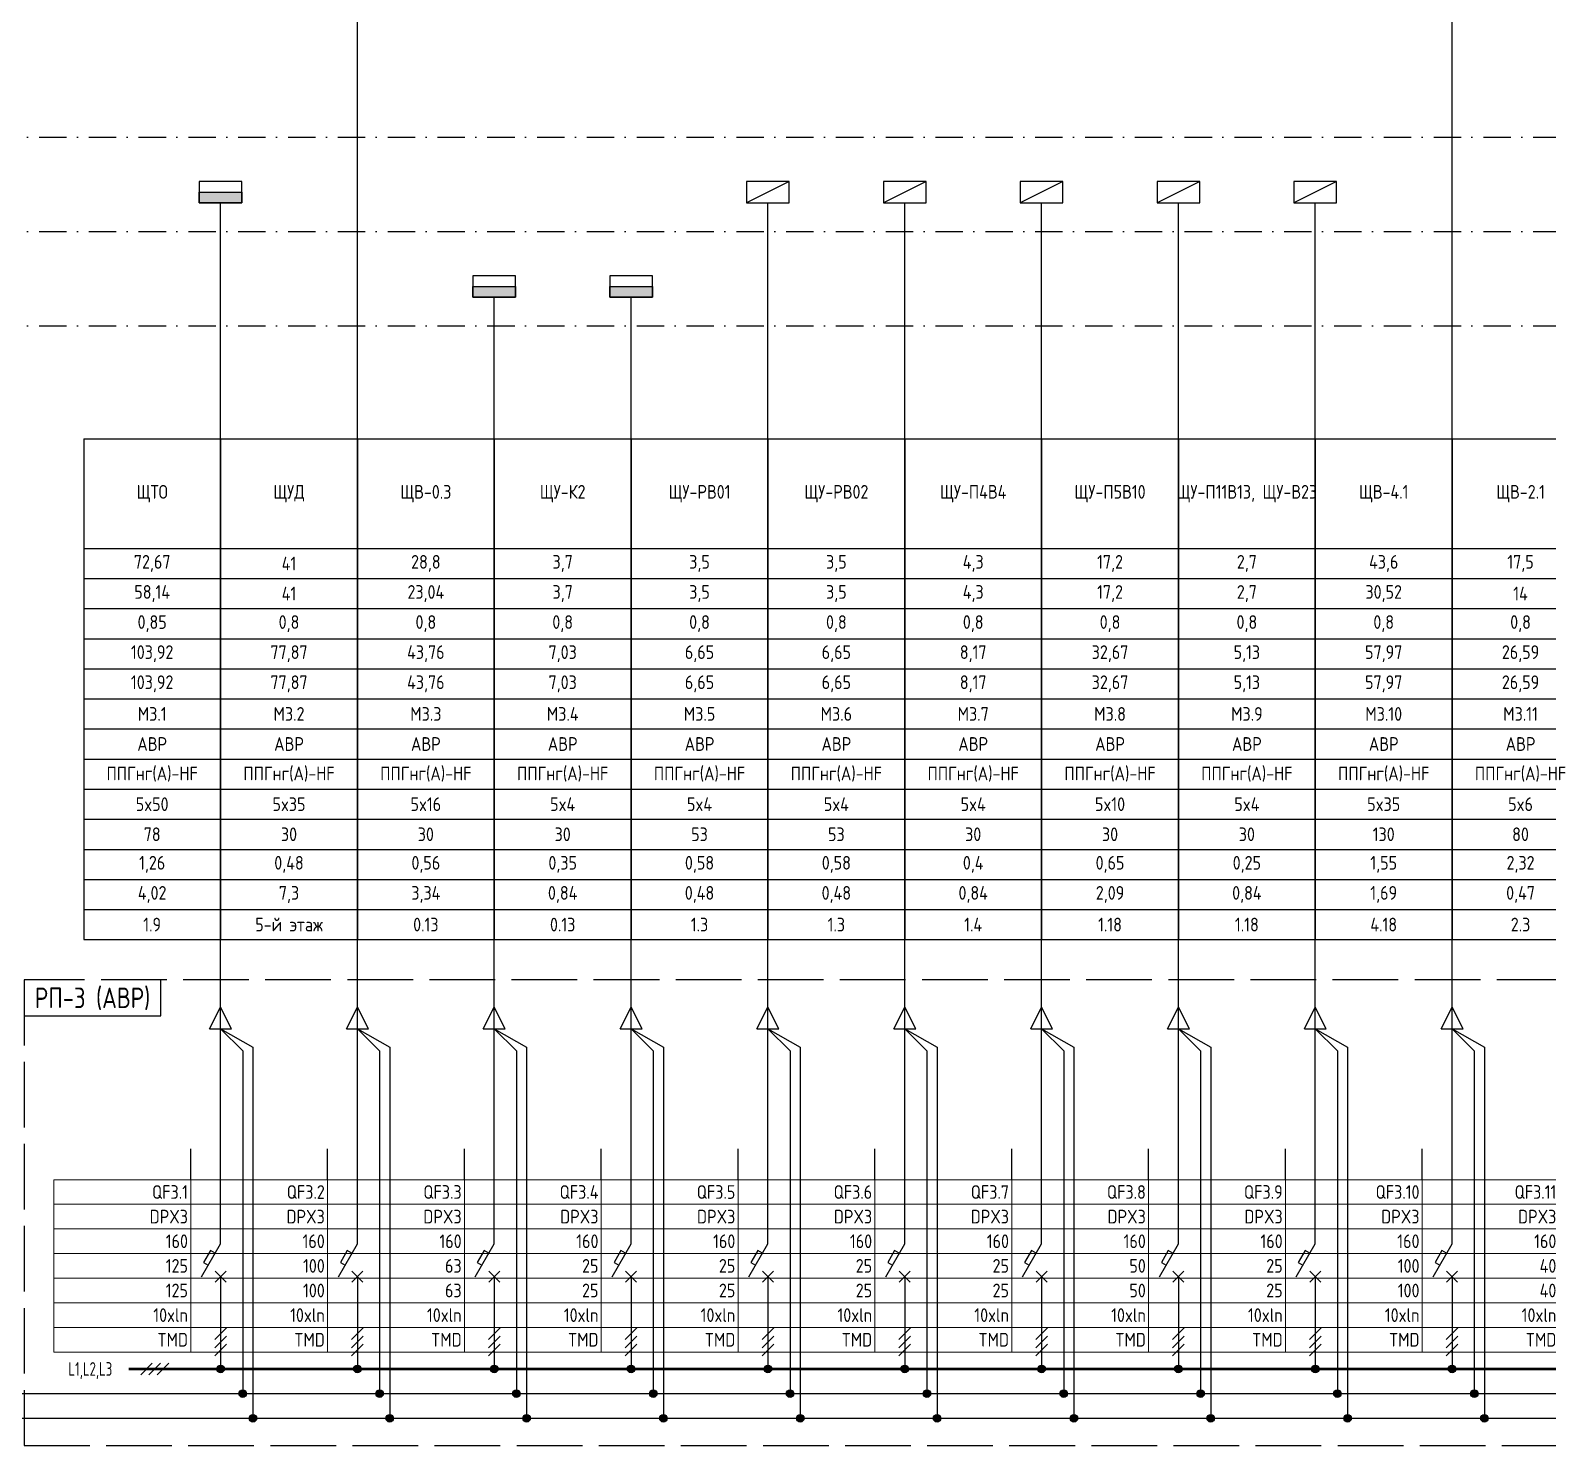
# Model space of a CAD drawing. Header units: millimetres. Extents: x -1221 to 2392, y 143 to 1021.
# Drawn here: x 1422 to 1699.2, y 502.7 to 761 of the extents above; entities that cross this region are included whole.
import ezdxf
from ezdxf.enums import TextEntityAlignment as Align

# ---------------------------------------------------------------- set-up
doc = ezdxf.new("R2010")
doc.units = ezdxf.units.MM
doc.header["$MEASUREMENT"] = 0
doc.linetypes.add('ACAD_ISO02W100', pattern=[15, 12, -3])
doc.linetypes.add('Штрихпунктирная 5 х 2 мм', pattern=[9, 5, -2, 0, -2])
doc.layers.get('Defpoints').update_dxf_attribs({"color": 6})
for name, color, linetype in [('ACM 0.05mm', 1, 'Continuous'), ('ACM 0.35mm', 5, 'Continuous'), ('ACM Text', 7, 'Continuous'), ('EM_Схема L', 7, 'Continuous'), ('EM_Схема N', 4, 'Continuous'), ('EM_Схема PE', 4, 'Continuous'), ('EM_Щиты', 7, 'Continuous')]:
    doc.layers.add(name, color=color, linetype=linetype)
doc.styles.add('EOM', font='isocpeur.ttf', dxfattribs={"width": 0.85})
doc.styles.add('IKEA_TEXT_STYLE_1', font='simplex.shx', dxfattribs={"width": 0.65})
doc.styles.add('Надписи', font='isocpeur.ttf', dxfattribs={"width": 0.85})

# ---------------------------------------------------------------- blocks, each defined once
blk = doc.blocks.new('*U15')
at = {"ltscale": 100}
for points in [[(0, -0.75), (1775.89, -0.75)], [(0, -5.25), (1775.89, -5.25)]]:
    blk.add_lwpolyline(points, dxfattribs=at)
blk = doc.blocks.new('*T11')
at = {"layer": 'ACM Text', "color": 2, "linetype": 'ByBlock', "lineweight": -2, "transparency": 16777216}
for p, q in [((0, 0), (400, 0)), ((0, 0), (0, -91.5)), ((25, 0), (25, -91.5)), ((50, 0), (50, -91.5)), ((75, 0), (75, -91.5)), ((100, 0), (100, -91.5)), ((125, 0), (125, -91.5)), ((150, 0), (150, -91.5)), ((175, 0), (175, -91.5)), ((200, 0), (200, -91.5)), ((225, 0), (225, -91.5)), ((250, 0), (250, -91.5)), ((275, 0), (275, -91.5)), ((300, 0), (300, -91.5)), ((325, 0), (325, -91.5)), ((350, 0), (350, -91.5)), ((375, 0), (375, -91.5)), ((400, 0), (400, -91.5)), ((0, -20), (400, -20)), ((0, -25.5), (400, -25.5)), ((0, -31), (400, -31)), ((0, -36.5), (400, -36.5)), ((0, -42), (400, -42)), ((0, -47.5), (400, -47.5)), ((0, -53), (400, -53)), ((0, -58.5), (400, -58.5)), ((0, -64), (400, -64)), ((0, -69.5), (400, -69.5)), ((0, -75), (400, -75)), ((0, -80.5), (400, -80.5)), ((0, -86), (400, -86)), ((0, -91.5), (400, -91.5))]:
    blk.add_line(p, q, dxfattribs=at)
at = {"layer": 'ACM Text', "transparency": 16777216, "char_height": 2.5, "width": 24.88, "attachment_point": 5, "style": 'Надписи'}
for s, insert in [('{\\fISOCPEUR|b0|i0|c0;ЩТО', (12.5, -10)), ('{\\fISOCPEUR|b0|i0|c0;ЩУД', (37.5, -10)), ('{\\fISOCPEUR|b0|i0|c0;ЩВ-0.3', (62.5, -10)), ('{\\fISOCPEUR|b0|i0|c0;ЩУ-К2', (87.5, -10)), ('{\\fISOCPEUR|b0|i0|c0;ЩУ-РВ01', (112.5, -10)), ('{\\fISOCPEUR|b0|i0|c0;ЩУ-РВ02', (137.5, -10)), ('{\\fISOCPEUR|b0|i0|c0;ЩУ-П4В4', (162.5, -10)), ('{\\fISOCPEUR|b0|i0|c0;ЩУ-П5В10', (187.5, -10)), ('{\\fISOCPEUR|b0|i0|c0;ЩУ-П11В13, ЩУ-В23', (212.5, -10)), ('{\\fISOCPEUR|b0|i0|c0;ЩВ-4.1', (237.5, -10)), ('{\\fISOCPEUR|b0|i0|c0;ЩВ-2.1', (262.5, -10)), ('{\\fISOCPEUR|b0|i0|c0;ЩВ-2.2', (287.5, -10)), ('{\\fISOCPEUR|b0|i0|c0;ЩВП', (312.5, -10)), ('{\\fISOCPEUR|b0|i0|c0;Резерв', (337.5, -10)), ('{\\fISOCPEUR|b0|i0|c0;Резерв', (362.5, -10)), ('{\\fISOCPEUR|b0|i0|c0;Резерв', (387.5, -10)), ('{\\fISOCPEUR|b0|i0|c0;72,67', (12.5, -22.75)), ('{\\fISOCPEUR|b0|i0|c0;41', (37.5, -22.75)), ('{\\fISOCPEUR|b0|i0|c0;28,8', (62.5, -22.75)), ('{\\fISOCPEUR|b0|i0|c0;3,7', (87.5, -22.75)), ('{\\fISOCPEUR|b0|i0|c0;3,5', (112.5, -22.75)), ('{\\fISOCPEUR|b0|i0|c0;3,5', (137.5, -22.75)), ('{\\fISOCPEUR|b0|i0|c0;4,3', (162.5, -22.75)), ('{\\fISOCPEUR|b0|i0|c0;17,2', (187.5, -22.75)), ('{\\fISOCPEUR|b0|i0|c0;2,7', (212.5, -22.75)), ('{\\fISOCPEUR|b0|i0|c0;43,6', (237.5, -22.75)), ('{\\fISOCPEUR|b0|i0|c0;17,5', (262.5, -22.75)), ('{\\fISOCPEUR|b0|i0|c0;25,7', (287.5, -22.75)), ('{\\fISOCPEUR|b0|i0|c0;9,6', (312.5, -22.75)), ('{\\fISOCPEUR|b0|i0|c0; ', (337.5, -22.75)), ('{\\fISOCPEUR|b0|i0|c0; ', (362.5, -22.75)), ('{\\fISOCPEUR|b0|i0|c0; ', (387.5, -22.75)), ('{\\fISOCPEUR|b0|i0|c0;58,14', (12.5, -28.25)), ('{\\fISOCPEUR|b0|i0|c0;41', (37.5, -28.25)), ('{\\fISOCPEUR|b0|i0|c0;23,04', (62.5, -28.25)), ('{\\fISOCPEUR|b0|i0|c0;3,7', (87.5, -28.25)), ('{\\fISOCPEUR|b0|i0|c0;3,5', (112.5, -28.25)), ('{\\fISOCPEUR|b0|i0|c0;3,5', (137.5, -28.25)), ('{\\fISOCPEUR|b0|i0|c0;4,3', (162.5, -28.25)), ('{\\fISOCPEUR|b0|i0|c0;17,2', (187.5, -28.25)), ('{\\fISOCPEUR|b0|i0|c0;2,7', (212.5, -28.25)), ('{\\fISOCPEUR|b0|i0|c0;30,52', (237.5, -28.25)), ('{\\fISOCPEUR|b0|i0|c0;14', (262.5, -28.25)), ('{\\fISOCPEUR|b0|i0|c0;17,99', (287.5, -28.25)), ('{\\fISOCPEUR|b0|i0|c0;9,6', (312.5, -28.25)), ('{\\fISOCPEUR|b0|i0|c0; ', (337.5, -28.25)), ('{\\fISOCPEUR|b0|i0|c0; ', (362.5, -28.25)), ('{\\fISOCPEUR|b0|i0|c0; ', (387.5, -28.25)), ('{\\fISOCPEUR|b0|i0|c0;0,85', (12.5, -33.75)), ('{\\fISOCPEUR|b0|i0|c0;0,8', (37.5, -33.75)), ('{\\fISOCPEUR|b0|i0|c0;0,8', (62.5, -33.75)), ('{\\fISOCPEUR|b0|i0|c0;0,8', (87.5, -33.75)), ('{\\fISOCPEUR|b0|i0|c0;0,8', (112.5, -33.75)), ('{\\fISOCPEUR|b0|i0|c0;0,8', (137.5, -33.75)), ('{\\fISOCPEUR|b0|i0|c0;0,8', (162.5, -33.75)), ('{\\fISOCPEUR|b0|i0|c0;0,8', (187.5, -33.75)), ('{\\fISOCPEUR|b0|i0|c0;0,8', (212.5, -33.75)), ('{\\fISOCPEUR|b0|i0|c0;0,8', (237.5, -33.75)), ('{\\fISOCPEUR|b0|i0|c0;0,8', (262.5, -33.75)), ('{\\fISOCPEUR|b0|i0|c0;0,8', (287.5, -33.75)), ('{\\fISOCPEUR|b0|i0|c0;0,9', (312.5, -33.75)), ('{\\fISOCPEUR|b0|i0|c0; ', (337.5, -33.75)), ('{\\fISOCPEUR|b0|i0|c0; ', (362.5, -33.75)), ('{\\fISOCPEUR|b0|i0|c0; ', (387.5, -33.75)), ('{\\fISOCPEUR|b0|i0|c0;103,92', (12.5, -39.25)), ('{\\fISOCPEUR|b0|i0|c0;77,87', (37.5, -39.25)), ('{\\fISOCPEUR|b0|i0|c0;43,76', (62.5, -39.25)), ('{\\fISOCPEUR|b0|i0|c0;7,03', (87.5, -39.25)), ('{\\fISOCPEUR|b0|i0|c0;6,65', (112.5, -39.25)), ('{\\fISOCPEUR|b0|i0|c0;6,65', (137.5, -39.25)), ('{\\fISOCPEUR|b0|i0|c0;8,17', (162.5, -39.25)), ('{\\fISOCPEUR|b0|i0|c0;32,67', (187.5, -39.25)), ('{\\fISOCPEUR|b0|i0|c0;5,13', (212.5, -39.25)), ('{\\fISOCPEUR|b0|i0|c0;57,97', (237.5, -39.25)), ('{\\fISOCPEUR|b0|i0|c0;26,59', (262.5, -39.25)), ('{\\fISOCPEUR|b0|i0|c0;34,17', (287.5, -39.25)), ('{\\fISOCPEUR|b0|i0|c0;16,21', (312.5, -39.25)), ('{\\fISOCPEUR|b0|i0|c0; ', (337.5, -39.25)), ('{\\fISOCPEUR|b0|i0|c0; ', (362.5, -39.25)), ('{\\fISOCPEUR|b0|i0|c0; ', (387.5, -39.25)), ('{\\fISOCPEUR|b0|i0|c0;103,92', (12.5, -44.75)), ('{\\fISOCPEUR|b0|i0|c0;77,87', (37.5, -44.75)), ('{\\fISOCPEUR|b0|i0|c0;43,76', (62.5, -44.75)), ('{\\fISOCPEUR|b0|i0|c0;7,03', (87.5, -44.75)), ('{\\fISOCPEUR|b0|i0|c0;6,65', (112.5, -44.75)), ('{\\fISOCPEUR|b0|i0|c0;6,65', (137.5, -44.75)), ('{\\fISOCPEUR|b0|i0|c0;8,17', (162.5, -44.75)), ('{\\fISOCPEUR|b0|i0|c0;32,67', (187.5, -44.75)), ('{\\fISOCPEUR|b0|i0|c0;5,13', (212.5, -44.75)), ('{\\fISOCPEUR|b0|i0|c0;57,97', (237.5, -44.75)), ('{\\fISOCPEUR|b0|i0|c0;26,59', (262.5, -44.75)), ('{\\fISOCPEUR|b0|i0|c0;34,17', (287.5, -44.75)), ('{\\fISOCPEUR|b0|i0|c0;16,21', (312.5, -44.75)), ('{\\fISOCPEUR|b0|i0|c0; ', (337.5, -44.75)), ('{\\fISOCPEUR|b0|i0|c0; ', (362.5, -44.75)), ('{\\fISOCPEUR|b0|i0|c0; ', (387.5, -44.75)), ('{\\fISOCPEUR|b0|i0|c0;М3.1', (12.5, -50.25)), ('{\\fISOCPEUR|b0|i0|c0;М3.2', (37.5, -50.25)), ('{\\fISOCPEUR|b0|i0|c0;М3.3', (62.5, -50.25)), ('{\\fISOCPEUR|b0|i0|c0;М3.4', (87.5, -50.25)), ('{\\fISOCPEUR|b0|i0|c0;М3.5', (112.5, -50.25)), ('{\\fISOCPEUR|b0|i0|c0;М3.6', (137.5, -50.25)), ('{\\fISOCPEUR|b0|i0|c0;М3.7', (162.5, -50.25)), ('{\\fISOCPEUR|b0|i0|c0;М3.8', (187.5, -50.25)), ('{\\fISOCPEUR|b0|i0|c0;М3.9', (212.5, -50.25)), ('{\\fISOCPEUR|b0|i0|c0;М3.10', (237.5, -50.25)), ('{\\fISOCPEUR|b0|i0|c0;М3.11', (262.5, -50.25)), ('{\\fISOCPEUR|b0|i0|c0;М3.12', (287.5, -50.25)), ('{\\fISOCPEUR|b0|i0|c0;М3.13', (312.5, -50.25)), ('{\\fISOCPEUR|b0|i0|c0; ', (337.5, -50.25)), ('{\\fISOCPEUR|b0|i0|c0; ', (362.5, -50.25)), ('{\\fISOCPEUR|b0|i0|c0; ', (387.5, -50.25)), ('{\\fISOCPEUR|b0|i0|c0;АВР', (12.5, -55.75)), ('{\\fISOCPEUR|b0|i0|c0;АВР', (37.5, -55.75)), ('{\\fISOCPEUR|b0|i0|c0;АВР', (62.5, -55.75)), ('{\\fISOCPEUR|b0|i0|c0;АВР', (87.5, -55.75)), ('{\\fISOCPEUR|b0|i0|c0;АВР', (112.5, -55.75)), ('{\\fISOCPEUR|b0|i0|c0;АВР', (137.5, -55.75)), ('{\\fISOCPEUR|b0|i0|c0;АВР', (162.5, -55.75)), ('{\\fISOCPEUR|b0|i0|c0;АВР', (187.5, -55.75)), ('{\\fISOCPEUR|b0|i0|c0;АВР', (212.5, -55.75)), ('{\\fISOCPEUR|b0|i0|c0;АВР', (237.5, -55.75)), ('{\\fISOCPEUR|b0|i0|c0;АВР', (262.5, -55.75)), ('{\\fISOCPEUR|b0|i0|c0;АВР', (287.5, -55.75)), ('{\\fISOCPEUR|b0|i0|c0;АВР', (312.5, -55.75)), ('{\\fISOCPEUR|b0|i0|c0;АВР', (337.5, -55.75)), ('{\\fISOCPEUR|b0|i0|c0;АВР', (362.5, -55.75)), ('{\\fISOCPEUR|b0|i0|c0;АВР', (387.5, -55.75)), ('{\\fISOCPEUR|b0|i0|c0;ППГнг(А)-HF', (12.5, -61.25)), ('{\\fISOCPEUR|b0|i0|c0;ППГнг(А)-HF', (37.5, -61.25)), ('{\\fISOCPEUR|b0|i0|c0;ППГнг(А)-HF', (62.5, -61.25)), ('{\\fISOCPEUR|b0|i0|c0;ППГнг(А)-HF', (87.5, -61.25)), ('{\\fISOCPEUR|b0|i0|c0;ППГнг(А)-HF', (112.5, -61.25)), ('{\\fISOCPEUR|b0|i0|c0;ППГнг(А)-HF', (137.5, -61.25)), ('{\\fISOCPEUR|b0|i0|c0;ППГнг(А)-HF', (162.5, -61.25)), ('{\\fISOCPEUR|b0|i0|c0;ППГнг(А)-HF', (187.5, -61.25)), ('{\\fISOCPEUR|b0|i0|c0;ППГнг(А)-HF', (212.5, -61.25)), ('{\\fISOCPEUR|b0|i0|c0;ППГнг(А)-HF', (237.5, -61.25)), ('{\\fISOCPEUR|b0|i0|c0;ППГнг(А)-HF', (262.5, -61.25)), ('{\\fISOCPEUR|b0|i0|c0;ППГнг(А)-HF', (287.5, -61.25)), ('{\\fISOCPEUR|b0|i0|c0;ППГнг(А)-HF', (312.5, -61.25)), ('{\\fISOCPEUR|b0|i0|c0; ', (337.5, -61.25)), ('{\\fISOCPEUR|b0|i0|c0; ', (362.5, -61.25)), ('{\\fISOCPEUR|b0|i0|c0; ', (387.5, -61.25)), ('{\\fISOCPEUR|b0|i0|c0;5x50', (12.5, -66.75)), ('{\\fISOCPEUR|b0|i0|c0;5x35', (37.5, -66.75)), ('{\\fISOCPEUR|b0|i0|c0;5x16', (62.5, -66.75)), ('{\\fISOCPEUR|b0|i0|c0;5x4', (87.5, -66.75)), ('{\\fISOCPEUR|b0|i0|c0;5x4', (112.5, -66.75)), ('{\\fISOCPEUR|b0|i0|c0;5x4', (137.5, -66.75)), ('{\\fISOCPEUR|b0|i0|c0;5x4', (162.5, -66.75)), ('{\\fISOCPEUR|b0|i0|c0;5x10', (187.5, -66.75)), ('{\\fISOCPEUR|b0|i0|c0;5x4', (212.5, -66.75)), ('{\\fISOCPEUR|b0|i0|c0;5x35', (237.5, -66.75)), ('{\\fISOCPEUR|b0|i0|c0;5x6', (262.5, -66.75)), ('{\\fISOCPEUR|b0|i0|c0;5x25', (287.5, -66.75)), ('{\\fISOCPEUR|b0|i0|c0;5x6', (312.5, -66.75)), ('{\\fISOCPEUR|b0|i0|c0; ', (337.5, -66.75)), ('{\\fISOCPEUR|b0|i0|c0; ', (362.5, -66.75)), ('{\\fISOCPEUR|b0|i0|c0; ', (387.5, -66.75)), ('{\\fISOCPEUR|b0|i0|c0;78', (12.5, -72.25)), ('{\\fISOCPEUR|b0|i0|c0;30', (37.5, -72.25)), ('{\\fISOCPEUR|b0|i0|c0;30', (62.5, -72.25)), ('{\\fISOCPEUR|b0|i0|c0;30', (87.5, -72.25)), ('{\\fISOCPEUR|b0|i0|c0;53', (112.5, -72.25)), ('{\\fISOCPEUR|b0|i0|c0;53', (137.5, -72.25)), ('{\\fISOCPEUR|b0|i0|c0;30', (162.5, -72.25)), ('{\\fISOCPEUR|b0|i0|c0;30', (187.5, -72.25)), ('{\\fISOCPEUR|b0|i0|c0;30', (212.5, -72.25)), ('{\\fISOCPEUR|b0|i0|c0;130', (237.5, -72.25)), ('{\\fISOCPEUR|b0|i0|c0;80', (262.5, -72.25)), ('{\\fISOCPEUR|b0|i0|c0;80', (287.5, -72.25)), ('{\\fISOCPEUR|b0|i0|c0;30', (312.5, -72.25)), ('{\\fISOCPEUR|b0|i0|c0; ', (337.5, -72.25)), ('{\\fISOCPEUR|b0|i0|c0; ', (362.5, -72.25)), ('{\\fISOCPEUR|b0|i0|c0; ', (387.5, -72.25)), ('{\\fISOCPEUR|b0|i0|c0;1,26', (12.5, -77.75)), ('{\\fISOCPEUR|b0|i0|c0;0,48', (37.5, -77.75)), ('{\\fISOCPEUR|b0|i0|c0;0,56', (62.5, -77.75)), ('{\\fISOCPEUR|b0|i0|c0;0,35', (87.5, -77.75)), ('{\\fISOCPEUR|b0|i0|c0;0,58', (112.5, -77.75)), ('{\\fISOCPEUR|b0|i0|c0;0,58', (137.5, -77.75)), ('{\\fISOCPEUR|b0|i0|c0;0,4', (162.5, -77.75)), ('{\\fISOCPEUR|b0|i0|c0;0,65', (187.5, -77.75)), ('{\\fISOCPEUR|b0|i0|c0;0,25', (212.5, -77.75)), ('{\\fISOCPEUR|b0|i0|c0;1,55', (237.5, -77.75)), ('{\\fISOCPEUR|b0|i0|c0;2,32', (262.5, -77.75)), ('{\\fISOCPEUR|b0|i0|c0;0,76', (287.5, -77.75)), ('{\\fISOCPEUR|b0|i0|c0;0,6', (312.5, -77.75)), ('{\\fISOCPEUR|b0|i0|c0; ', (337.5, -77.75)), ('{\\fISOCPEUR|b0|i0|c0; ', (362.5, -77.75)), ('{\\fISOCPEUR|b0|i0|c0; ', (387.5, -77.75)), ('{\\fISOCPEUR|b0|i0|c0;4,02', (12.5, -83.25)), ('{\\fISOCPEUR|b0|i0|c0;7,3', (37.5, -83.25)), ('{\\fISOCPEUR|b0|i0|c0;3,34', (62.5, -83.25)), ('{\\fISOCPEUR|b0|i0|c0;0,84', (87.5, -83.25)), ('{\\fISOCPEUR|b0|i0|c0;0,48', (112.5, -83.25)), ('{\\fISOCPEUR|b0|i0|c0;0,48', (137.5, -83.25)), ('{\\fISOCPEUR|b0|i0|c0;0,84', (162.5, -83.25)), ('{\\fISOCPEUR|b0|i0|c0;2,09', (187.5, -83.25)), ('{\\fISOCPEUR|b0|i0|c0;0,84', (212.5, -83.25)), ('{\\fISOCPEUR|b0|i0|c0;1,69', (237.5, -83.25)), ('{\\fISOCPEUR|b0|i0|c0;0,47', (262.5, -83.25)), ('{\\fISOCPEUR|b0|i0|c0;1,96', (287.5, -83.25)), ('{\\fISOCPEUR|b0|i0|c0;1,26', (312.5, -83.25)), ('{\\fISOCPEUR|b0|i0|c0; ', (337.5, -83.25)), ('{\\fISOCPEUR|b0|i0|c0; ', (362.5, -83.25)), ('{\\fISOCPEUR|b0|i0|c0; ', (387.5, -83.25)), ('{\\fISOCPEUR|b0|i0|c0;1.9', (12.5, -88.75)), ('{\\fISOCPEUR|b0|i0|c0;5-й этаж', (37.5, -88.75)), ('{\\fISOCPEUR|b0|i0|c0;0.13', (62.5, -88.75)), ('{\\fISOCPEUR|b0|i0|c0;0.13', (87.5, -88.75)), ('{\\fISOCPEUR|b0|i0|c0;1.3', (112.5, -88.75)), ('{\\fISOCPEUR|b0|i0|c0;1.3', (137.5, -88.75)), ('{\\fISOCPEUR|b0|i0|c0;1.4', (162.5, -88.75)), ('{\\fISOCPEUR|b0|i0|c0;1.18', (187.5, -88.75)), ('{\\fISOCPEUR|b0|i0|c0;1.18', (212.5, -88.75)), ('{\\fISOCPEUR|b0|i0|c0;4.18', (237.5, -88.75)), ('{\\fISOCPEUR|b0|i0|c0;2.3', (262.5, -88.75)), ('{\\fISOCPEUR|b0|i0|c0;2.3', (287.5, -88.75)), ('{\\fISOCPEUR|b0|i0|c0;0.12', (312.5, -88.75)), ('{\\fISOCPEUR|b0|i0|c0;Резер6', (337.5, -88.75)), ('{\\fISOCPEUR|b0|i0|c0;Резер6', (362.5, -88.75)), ('{\\fISOCPEUR|b0|i0|c0;Резер6', (387.5, -88.75))]:
    blk.add_mtext(s, dxfattribs=dict(at, insert=insert))
blk = doc.blocks.new('*U14')
at = {"ltscale": 100, "const_width": 0.5}
blk.add_lwpolyline([(0, -0.75), (400.89, -0.75)], dxfattribs=at)
at = {"layer": 'ACM 0.35mm'}
for points in [[(4.32, 0.31), (2.19, -1.81)], [(5.82, 0.31), (3.69, -1.81)], [(7.32, 0.31), (5.19, -1.81)]]:
    blk.add_lwpolyline(points, dxfattribs=at)
blk = doc.blocks.new('*U19')
at = {"linetype": 'Continuous'}
h = blk.add_hatch(color=256, dxfattribs=at)
h.dxf.hatch_style = 1
h.paths.add_polyline_path([(-3.9, 1.95), (-3.9, 0), (3.9, 0), (3.9, 1.95)])
for points in [[(-3.9, 0), (3.9, 0), (3.9, 3.9), (-3.9, 3.9)], [(-3.9, 1.95), (3.9, 1.95), (3.9, 0), (-3.9, 0)]]:
    blk.add_lwpolyline(points, close=True, dxfattribs=at)
blk = doc.blocks.new('*T21')
at = {"layer": 'Defpoints', "color": 8, "linetype": 'ByBlock', "lineweight": 0, "transparency": 16777216}
for p, q in [((0, 0), (400, 0)), ((0, 0), (0, -31.5)), ((25, 0), (25, -31.5)), ((50, 0), (50, -31.5)), ((75, 0), (75, -31.5)), ((100, 0), (100, -31.5)), ((125, 0), (125, -31.5)), ((150, 0), (150, -31.5)), ((175, 0), (175, -31.5)), ((200, 0), (200, -31.5)), ((225, 0), (225, -31.5)), ((250, 0), (250, -31.5)), ((275, 0), (275, -31.5)), ((300, 0), (300, -31.5)), ((325, 0), (325, -31.5)), ((350, 0), (350, -31.5)), ((375, 0), (375, -31.5)), ((400, 0), (400, -31.5)), ((0, -4.5), (400, -4.5)), ((0, -9), (400, -9)), ((0, -13.5), (400, -13.5)), ((0, -18), (400, -18)), ((0, -22.5), (400, -22.5)), ((0, -27), (400, -27)), ((0, -31.5), (400, -31.5))]:
    blk.add_line(p, q, dxfattribs=at)
at = {"layer": 'ACM Text', "transparency": 16777216, "char_height": 2.5, "width": 24, "attachment_point": 6, "style": 'Надписи'}
for s, insert in [('{\\fISOCPEUR|b0|i0|c0;QF3.1', (24.5, -2.25)), ('{\\fISOCPEUR|b0|i0|c0;QF3.2', (49.5, -2.25)), ('{\\fISOCPEUR|b0|i0|c0;QF3.3', (74.5, -2.25)), ('{\\fISOCPEUR|b0|i0|c0;QF3.4', (99.5, -2.25)), ('{\\fISOCPEUR|b0|i0|c0;QF3.5', (124.5, -2.25)), ('{\\fISOCPEUR|b0|i0|c0;QF3.6', (149.5, -2.25)), ('{\\fISOCPEUR|b0|i0|c0;QF3.7', (174.5, -2.25)), ('{\\fISOCPEUR|b0|i0|c0;QF3.8', (199.5, -2.25)), ('{\\fISOCPEUR|b0|i0|c0;QF3.9', (224.5, -2.25)), ('{\\fISOCPEUR|b0|i0|c0;QF3.10', (249.5, -2.25)), ('{\\fISOCPEUR|b0|i0|c0;QF3.11', (274.5, -2.25)), ('{\\fISOCPEUR|b0|i0|c0;QF3.12', (299.5, -2.25)), ('{\\fISOCPEUR|b0|i0|c0;QF3.13', (324.5, -2.25)), ('{\\fISOCPEUR|b0|i0|c0;QF3.14', (349.5, -2.25)), ('{\\fISOCPEUR|b0|i0|c0;QF3.15', (374.5, -2.25)), ('{\\fISOCPEUR|b0|i0|c0;QF3.16', (399.5, -2.25)), ('{\\fISOCPEUR|b0|i0|c0;DPX3', (24.5, -6.75)), ('{\\fISOCPEUR|b0|i0|c0;DPX3', (49.5, -6.75)), ('{\\fISOCPEUR|b0|i0|c0;DPX3', (74.5, -6.75)), ('{\\fISOCPEUR|b0|i0|c0;DPX3', (99.5, -6.75)), ('{\\fISOCPEUR|b0|i0|c0;DPX3', (124.5, -6.75)), ('{\\fISOCPEUR|b0|i0|c0;DPX3', (149.5, -6.75)), ('{\\fISOCPEUR|b0|i0|c0;DPX3', (174.5, -6.75)), ('{\\fISOCPEUR|b0|i0|c0;DPX3', (199.5, -6.75)), ('{\\fISOCPEUR|b0|i0|c0;DPX3', (224.5, -6.75)), ('{\\fISOCPEUR|b0|i0|c0;DPX3', (249.5, -6.75)), ('{\\fISOCPEUR|b0|i0|c0;DPX3', (274.5, -6.75)), ('{\\fISOCPEUR|b0|i0|c0;DPX3', (299.5, -6.75)), ('{\\fISOCPEUR|b0|i0|c0;DPX3', (324.5, -6.75)), ('{\\fISOCPEUR|b0|i0|c0;DPX3', (349.5, -6.75)), ('{\\fISOCPEUR|b0|i0|c0;DPX3', (374.5, -6.75)), ('{\\fISOCPEUR|b0|i0|c0;DPX3', (399.5, -6.75)), ('{\\fISOCPEUR|b0|i0|c0;160', (24.5, -11.25)), ('{\\fISOCPEUR|b0|i0|c0;160', (49.5, -11.25)), ('{\\fISOCPEUR|b0|i0|c0;160', (74.5, -11.25)), ('{\\fISOCPEUR|b0|i0|c0;160', (99.5, -11.25)), ('{\\fISOCPEUR|b0|i0|c0;160', (124.5, -11.25)), ('{\\fISOCPEUR|b0|i0|c0;160', (149.5, -11.25)), ('{\\fISOCPEUR|b0|i0|c0;160', (174.5, -11.25)), ('{\\fISOCPEUR|b0|i0|c0;160', (199.5, -11.25)), ('{\\fISOCPEUR|b0|i0|c0;160', (224.5, -11.25)), ('{\\fISOCPEUR|b0|i0|c0;160', (249.5, -11.25)), ('{\\fISOCPEUR|b0|i0|c0;160', (274.5, -11.25)), ('{\\fISOCPEUR|b0|i0|c0;160', (299.5, -11.25)), ('{\\fISOCPEUR|b0|i0|c0;160', (324.5, -11.25)), ('{\\fISOCPEUR|b0|i0|c0;160', (349.5, -11.25)), ('{\\fISOCPEUR|b0|i0|c0;160', (374.5, -11.25)), ('{\\fISOCPEUR|b0|i0|c0;160', (399.5, -11.25)), ('{\\fISOCPEUR|b0|i0|c0;125', (24.5, -15.75)), ('{\\fISOCPEUR|b0|i0|c0;100', (49.5, -15.75)), ('{\\fISOCPEUR|b0|i0|c0;63', (74.5, -15.75)), ('{\\fISOCPEUR|b0|i0|c0;25', (99.5, -15.75)), ('{\\fISOCPEUR|b0|i0|c0;25', (124.5, -15.75)), ('{\\fISOCPEUR|b0|i0|c0;25', (149.5, -15.75)), ('{\\fISOCPEUR|b0|i0|c0;25', (174.5, -15.75)), ('{\\fISOCPEUR|b0|i0|c0;50', (199.5, -15.75)), ('{\\fISOCPEUR|b0|i0|c0;25', (224.5, -15.75)), ('{\\fISOCPEUR|b0|i0|c0;100', (249.5, -15.75)), ('{\\fISOCPEUR|b0|i0|c0;40', (274.5, -15.75)), ('{\\fISOCPEUR|b0|i0|c0;80', (299.5, -15.75)), ('{\\fISOCPEUR|b0|i0|c0;40', (324.5, -15.75)), ('{\\fISOCPEUR|b0|i0|c0;40', (349.5, -15.75)), ('{\\fISOCPEUR|b0|i0|c0;40', (374.5, -15.75)), ('{\\fISOCPEUR|b0|i0|c0;125', (399.5, -15.75)), ('{\\fISOCPEUR|b0|i0|c0;125', (24.5, -20.25)), ('{\\fISOCPEUR|b0|i0|c0;100', (49.5, -20.25)), ('{\\fISOCPEUR|b0|i0|c0;63', (74.5, -20.25)), ('{\\fISOCPEUR|b0|i0|c0;25', (99.5, -20.25)), ('{\\fISOCPEUR|b0|i0|c0;25', (124.5, -20.25)), ('{\\fISOCPEUR|b0|i0|c0;25', (149.5, -20.25)), ('{\\fISOCPEUR|b0|i0|c0;25', (174.5, -20.25)), ('{\\fISOCPEUR|b0|i0|c0;50', (199.5, -20.25)), ('{\\fISOCPEUR|b0|i0|c0;25', (224.5, -20.25)), ('{\\fISOCPEUR|b0|i0|c0;100', (249.5, -20.25)), ('{\\fISOCPEUR|b0|i0|c0;40', (274.5, -20.25)), ('{\\fISOCPEUR|b0|i0|c0;80', (299.5, -20.25)), ('{\\fISOCPEUR|b0|i0|c0;40', (324.5, -20.25)), ('{\\fISOCPEUR|b0|i0|c0;40', (349.5, -20.25)), ('{\\fISOCPEUR|b0|i0|c0;40', (374.5, -20.25)), ('{\\fISOCPEUR|b0|i0|c0;125', (399.5, -20.25)), ('{\\fISOCPEUR|b0|i0|c0;10xln', (24.5, -24.75)), ('{\\fISOCPEUR|b0|i0|c0;10xln', (49.5, -24.75)), ('{\\fISOCPEUR|b0|i0|c0;10xln', (74.5, -24.75)), ('{\\fISOCPEUR|b0|i0|c0;10xln', (99.5, -24.75)), ('{\\fISOCPEUR|b0|i0|c0;10xln', (124.5, -24.75)), ('{\\fISOCPEUR|b0|i0|c0;10xln', (149.5, -24.75)), ('{\\fISOCPEUR|b0|i0|c0;10xln', (174.5, -24.75)), ('{\\fISOCPEUR|b0|i0|c0;10xln', (199.5, -24.75)), ('{\\fISOCPEUR|b0|i0|c0;10xln', (224.5, -24.75)), ('{\\fISOCPEUR|b0|i0|c0;10xln', (249.5, -24.75)), ('{\\fISOCPEUR|b0|i0|c0;10xln', (274.5, -24.75)), ('{\\fISOCPEUR|b0|i0|c0;10xln', (299.5, -24.75)), ('{\\fISOCPEUR|b0|i0|c0;10xln', (324.5, -24.75)), ('{\\fISOCPEUR|b0|i0|c0;10xln', (349.5, -24.75)), ('{\\fISOCPEUR|b0|i0|c0;10xln', (374.5, -24.75)), ('{\\fISOCPEUR|b0|i0|c0;10xln', (399.5, -24.75)), ('{\\fISOCPEUR|b0|i0|c0;TMD', (24.5, -29.25)), ('{\\fISOCPEUR|b0|i0|c0;TMD', (49.5, -29.25)), ('{\\fISOCPEUR|b0|i0|c0;TMD', (74.5, -29.25)), ('{\\fISOCPEUR|b0|i0|c0;TMD', (99.5, -29.25)), ('{\\fISOCPEUR|b0|i0|c0;TMD', (124.5, -29.25)), ('{\\fISOCPEUR|b0|i0|c0;TMD', (149.5, -29.25)), ('{\\fISOCPEUR|b0|i0|c0;TMD', (174.5, -29.25)), ('{\\fISOCPEUR|b0|i0|c0;TMD', (199.5, -29.25)), ('{\\fISOCPEUR|b0|i0|c0;TMD', (224.5, -29.25)), ('{\\fISOCPEUR|b0|i0|c0;TMD', (249.5, -29.25)), ('{\\fISOCPEUR|b0|i0|c0;TMD', (274.5, -29.25)), ('{\\fISOCPEUR|b0|i0|c0;TMD', (299.5, -29.25)), ('{\\fISOCPEUR|b0|i0|c0;TMD', (324.5, -29.25)), ('{\\fISOCPEUR|b0|i0|c0;TMD', (349.5, -29.25)), ('{\\fISOCPEUR|b0|i0|c0;TMD', (374.5, -29.25)), ('{\\fISOCPEUR|b0|i0|c0;TMD', (399.5, -29.25))]:
    blk.add_mtext(s, dxfattribs=dict(at, insert=insert))
blk = doc.blocks.new('*U23')
h = blk.add_hatch(color=256)
h.dxf.hatch_style = 1
edge = h.paths.add_edge_path()
edge.add_arc((0, 0), 0.7, 0, 360)
for p, q in [((0, 22.87), (0, 38.55)), ((-3.48, 16.86), (0, 22.87)), ((-1.87, 21.64), (-3.12, 19.47)), ((-3.12, 19.47), (-2.25, 18.97)), ((-1, 21.14), (-1.87, 21.64)), ((1, 17.87), (-1, 15.87)), ((-1, 17.87), (1, 15.87)), ((0, 16.87), (0, 0))]:
    blk.add_line(p, q)
for points in [[(-1.06, 5.39), (1.06, 7.51)], [(-1.06, 3.89), (1.06, 6.01)], [(-1.06, 2.39), (1.06, 4.51)]]:
    blk.add_lwpolyline(points)
blk.add_circle((0, 0), 0.7)
at = {"layer": 'Defpoints', "color": 2}
blk.add_lwpolyline([(-5.45, 34.59), (-5.45, 40.26)], dxfattribs=at)
blk = doc.blocks.new('Точка присоединения')
h = blk.add_hatch(color=256)
h.dxf.hatch_style = 1
edge = h.paths.add_edge_path()
edge.add_arc((0, 0), 0.7, 0, 360)
blk.add_circle((0, 0), 0.7)
blk = doc.blocks.new('*U25')
for p, q in [((-2, -4), (0, 0)), ((-2, -4), (0, 0)), ((2, -4), (0, 0)), ((2, -4), (0, 0)), ((-2, -4), (2, -4)), ((-2, -4), (2, -4))]:
    blk.add_line(p, q)
at = {"layer": 'EM_Схема N', "ltscale": 2}
for p, q in [((4.05, -7.98), (0, -4)), ((4.05, -7.98), (4.05, -27.58)), ((4.05, -27.58), (4.05, -66.14)), ((4.05, -66.14), (4.05, -70.64))]:
    blk.add_line(p, q, dxfattribs=at)
at = {"layer": 'EM_Схема PE'}
for p, q in [((0, -4), (5.9, -7.34)), ((5.9, -7.34), (5.9, -75.14))]:
    blk.add_line(p, q, dxfattribs=at)
for p in [(4.05, -70.64), (5.9, -75.14)]:
    blk.add_blockref('Точка присоединения', p)
blk = doc.blocks.new('*U29')
at = {"linetype": 'Continuous'}
blk.add_lwpolyline([(-3.9, 0), (3.9, 0), (3.9, 3.9), (-3.9, 3.9)], close=True, dxfattribs=at)
blk.add_lwpolyline([(3.9, 3.9), (-3.9, 0)])

msp = doc.modelspace()

# ---------------------------------------------------------------- linework, layer by layer
for points in [[(1481.78, 554.89), (1481.78, 992.66)], [(1456.78, 554.89), (1456.78, 729.45)], [(1556.78, 554.89), (1556.78, 729.45)], [(1581.78, 554.89), (1581.78, 729.45)], [(1606.78, 554.89), (1606.78, 729.45)], [(1631.78, 554.89), (1631.78, 729.45)], [(1656.78, 554.89), (1656.78, 729.45)], [(1506.78, 554.89), (1506.78, 712.23)], [(1531.78, 554.89), (1531.78, 712.23)]]:
    msp.add_lwpolyline(points)
at = {"layer": 'ACM 0.05mm', "color": 7, "linetype": 'Штрихпунктирная 5 х 2 мм'}
for points in [[(586.41, 741.46), (2391.94, 741.46)], [(586.41, 724.24), (2391.94, 724.24)], [(586.41, 707.02), (2391.94, 707.02)]]:
    msp.add_lwpolyline(points, dxfattribs=at)
at = {"layer": 'ACM 0.35mm', "color": 1, "linetype": 'ACAD_ISO02W100'}
msp.add_lwpolyline([(1420.88, 587.48), (1420.88, 502.34), (1792.72, 502.34), (1792.72, 456.72), (1925.04, 456.72), (1925.04, 502.34), (2391.94, 502.34), (2391.94, 587.48), (1420.88, 587.48)], dxfattribs=at)
at = {"layer": 'ACM 0.35mm', "color": 1}
msp.add_lwpolyline([(1420.88, 580.86), (1445.88, 580.86), (1445.88, 587.48)], dxfattribs=at)
at = {"layer": 'ACM Text'}
msp.add_lwpolyline([(1681.78, 554.89), (1681.78, 851.63)], dxfattribs=at)

# ---------------------------------------------------------------- block references
for name, p in [('*T11', (1431.78, 686.31)), ('*U25', (1456.78, 582.48)), ('*U25', (1481.78, 582.48)), ('*U25', (1506.78, 582.48)), ('*U25', (1531.78, 582.48)), ('*U25', (1556.78, 582.48)), ('*U25', (1581.78, 582.48)), ('*U25', (1606.78, 582.48)), ('*U25', (1631.78, 582.48)), ('*U25', (1656.78, 582.48)), ('*U25', (1681.78, 582.48)), ('*T21', (1426.32, 550.93))]:
    msp.add_blockref(name, p)
at = {"layer": 'EM_Схема L'}
for p in [(1456.78, 516.34), (1481.78, 516.34), (1506.78, 516.34), (1531.78, 516.34), (1556.78, 516.34), (1581.78, 516.34), (1606.78, 516.34), (1631.78, 516.34), (1656.78, 516.34), (1681.78, 516.34)]:
    msp.add_blockref('*U23', p, dxfattribs=at)
ref = msp.add_blockref('*U14', (1439.99, 517.09), dxfattribs=at)
ref.add_attrib('ФАЗА', 'L1,L2,L3', dxfattribs={"layer": 'ACM Text', "ltscale": 100, "height": 2.5, "style": 'IKEA_TEXT_STYLE_1', "width": 0.65}).set_placement((1436.99, 516.34), align=Align.MIDDLE_RIGHT)
at = {"layer": 'EM_Схема N', "linetype": 'Continuous'}
msp.add_blockref('*U15', (611.05, 512.59), dxfattribs=at)
at = {"layer": 'EM_Щиты'}
for name, p in [('*U19', (1456.78, 729.45)), ('*U29', (1556.78, 729.45)), ('*U29', (1581.78, 729.45)), ('*U29', (1606.78, 729.45)), ('*U29', (1631.78, 729.45)), ('*U29', (1656.78, 729.45)), ('*U19', (1506.78, 712.23)), ('*U19', (1531.78, 712.23))]:
    msp.add_blockref(name, p, dxfattribs=at)

# ---------------------------------------------------------------- texts
at = {"layer": 'ACM Text', "linetype": 'Continuous', "style": 'EOM', "width": 0.8}
msp.add_text('РП-3 (АВР)', height=3.75, dxfattribs=at).set_placement((1433.38, 584.17), align=Align.MIDDLE_CENTER)

doc.saveas('drawing.dxf')
